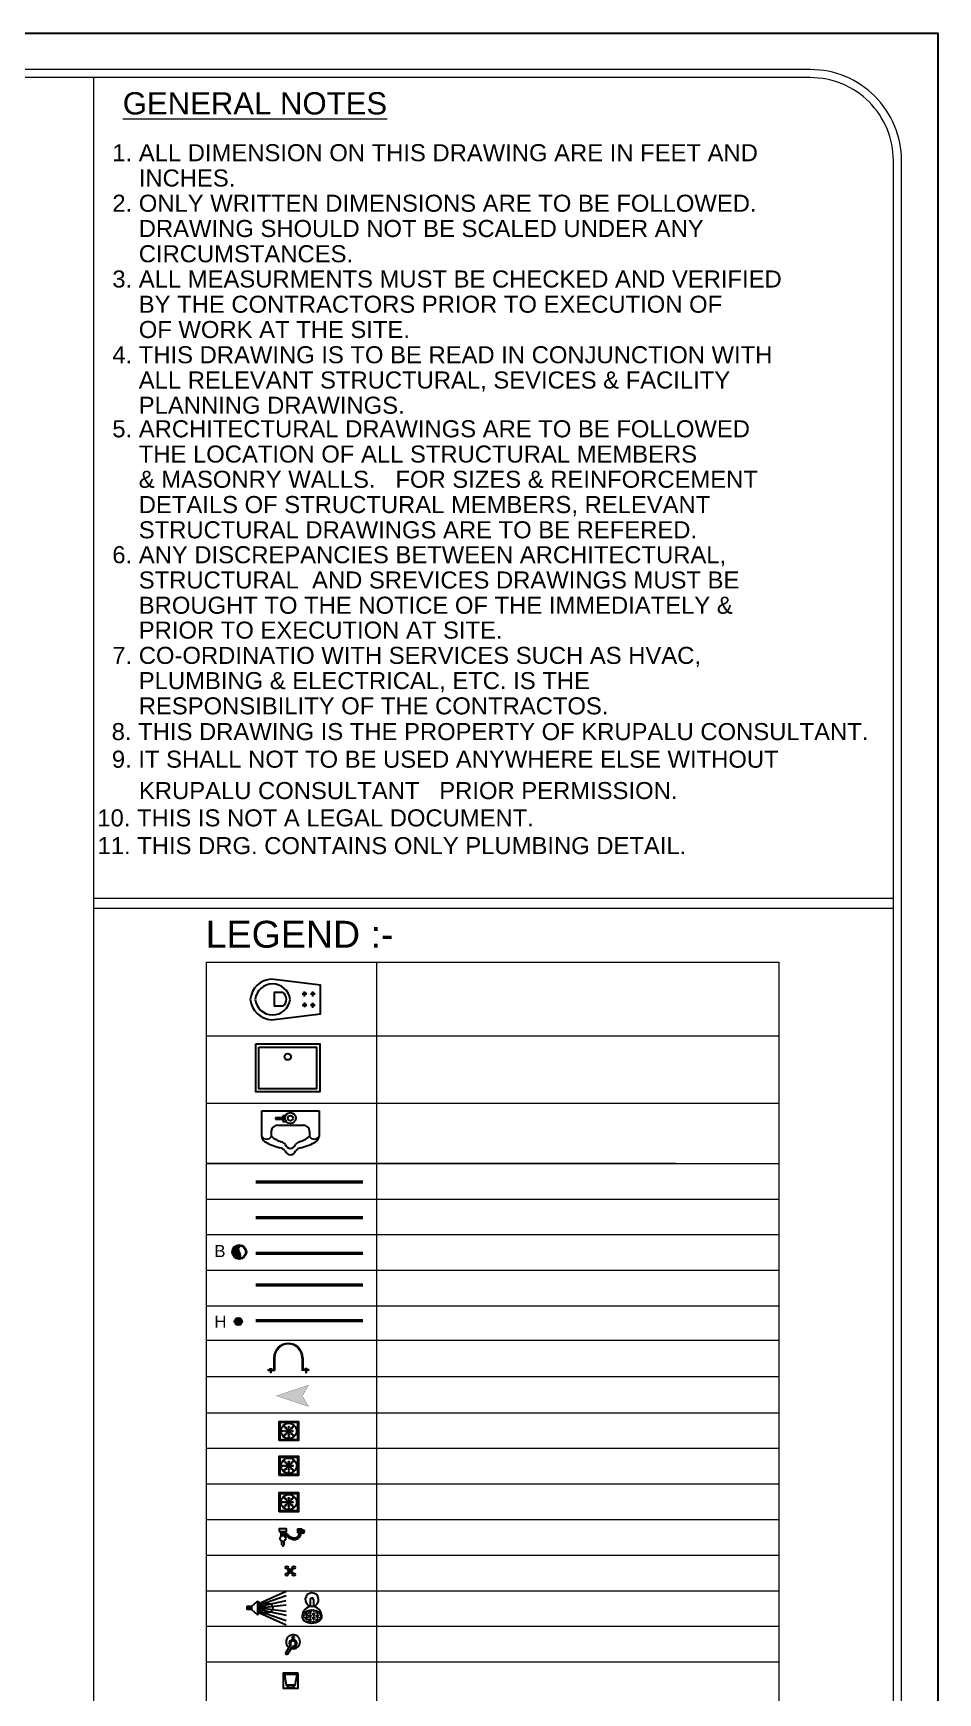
# Model space of a CAD drawing. Header units: inches. Extents: x 1807 to 67852, y 1160 to 20242.
# Drawn here: x 21043 to 21510, y 8983 to 9839 of the extents above; entities that cross this region are included whole.
import ezdxf

# ---------------------------------------------------------------- set-up
doc = ezdxf.new("R2010")
doc.units = ezdxf.units.IN
doc.header["$MEASUREMENT"] = 0
for name, color, linetype, lineweight in [('4 upvc pip', 5, 'Continuous', 30), ('4 upvc pip hatch', 6, 'Continuous', 5), ('4. UPCV', 6, 'Continuous', 30), ('A-HATCH', 252, 'Continuous', 13), ('Bathing', 3, 'Continuous', 30), ('BLOCK', 7, 'Continuous', 0), ('COLD WATER', 4, 'Continuous', 30), ('HATCH', 8, 'Continuous', 0), ('HOT LINE', 1, 'Continuous', 30), ('HOT LINE HATCH', 1, 'Continuous', 5), ('P_SANITARY FIXTURE', 151, 'Continuous', 5), ('RAIN WATER', 32, 'Continuous', 30), ('STCPL-P-DOMESTIC WATER PIPE', 150, 'DOMESTIC WATER SUPPLY PIPE LINE', 9), ('STCPL-P-U.CLAMP', 7, 'Continuous', 9), ('WALLS', 7, 'Continuous', 20)]:
    doc.layers.add(name, color=color, linetype=linetype, lineweight=lineweight)
doc.layers.add('P_DOMESTIC', color=142, linetype='Continuous')
doc.layers.add('STCPL-P-SW_TEXT', color=7, linetype='Continuous')
doc.styles.add('Krupalu', font='arial.ttf', dxfattribs={"height": 8})
doc.linetypes.add('DOMESTIC WATER SUPPLY PIPE LINE', pattern='A,0.5,-0.2,["DWS",Standard,S=0.1,R=0,X=-0.1,Y=-0.05],-0.25', length=0.95)

# ---------------------------------------------------------------- blocks, each defined once
blk = doc.blocks.new('2BC2')
at = {"layer": 'Bathing'}
for p, q in [((-56.6, 112.5), (-33.2, 112.5)), ((-56.6, 87.5), (-56.6, 112.5)), ((-49.6, 100), (-52.1, 124)), ((-52.1, 124), (-32.2, 124)), ((-49.6, 108.5), (-42.1, 108.5)), ((-49.6, 104), (-49.6, 108.5)), ((-49.6, 100), (-49.6, 100)), ((-35.2, 105), (-33.2, 105)), ((-34.6, 100), (-32.2, 124)), ((-33.2, 105), (-33.2, 112.5)), ((-56.6, 87.5), (-33.2, 87.5)), ((-49.6, 91.5), (-49.6, 96)), ((-49.6, 91.5), (-42.1, 91.5)), ((-43.1, 92.6), (-43.1, 90.9)), ((-43.1, 90.9), (-41.1, 90.9)), ((-41.1, 92.6), (-41.1, 90.9)), ((-13, 11.1), (-40.8, 11.1)), ((-35.2, 95), (-33.2, 95)), ((-33.2, 95), (-33.2, 87.5)), ((16.1, 5.8), (37.6, 5.8)), ((-13, -11.1), (-40.8, -11.1)), ((38, -5.8), (16.1, -5.8))]:
    blk.add_line(p, q, dxfattribs=at)
for points in [[(-37, 105.5, -0.131753), (-8.7, 99.1, -0.379784), (2.6, 46.2, -0.069808), (-12.5, 26.5, 0.217681), (-22.4, 6)], [(-34.6, 100.5, -0.119046), (-11.4, 94.8, -0.376805), (-1.8, 48.7, -0.069242), (-15.9, 30.2, 0.204448), (-27.3, 7.5)], [(-36.1, 95.5, -0.124745), (-14.1, 90.6, -0.372944), (-6.1, 51.1, -0.068669), (-19.3, 33.9, 0.221665), (-32.4, 5.1)]]:
    blk.add_lwpolyline(points, format="xyb", dxfattribs=at)
blk.add_lwpolyline([(-40.8, -21.9), (-40.8, 21.9), (-56.6, 21.9), (-56.6, -21.9)], close=True, dxfattribs=at)
for centre, radius in [((-42.1, 100), 7.5), ((-26.9, 0), 7.5), ((0, 0), 17.1)]:
    blk.add_circle(centre, radius, dxfattribs=at)
for centre, radius, start, end in [((-42.1, 114), 14.1, 45.04183, 134.95817), ((-42.1, 100), 8.5, 151.92751, 208.07249), ((-42.1, 100), 8.5, 36.03188, 90), ((-42.1, 100), 8.5, 270, 323.96812), ((37.6, 0), 5.82, 270, 90)]:
    blk.add_arc(centre, radius, start, end, dxfattribs=at)
blk = doc.blocks.new('rwrwq')
at = {"layer": 'Bathing'}
for points in [[(19894.37, -3202.34), (19894.37, -3196.34), (19900.37, -3196.34), (19900.37, -3202.34)], [(19894.65, -3202.07), (19894.65, -3196.62), (19900.1, -3196.62), (19900.1, -3202.07)]]:
    blk.add_lwpolyline(points, close=True, dxfattribs=at)
for centre, radius in [((19897.37, -3199.34), 2.42), ((19895.93, -3197.89), 0.129), ((19896.42, -3198.38), 0.129), ((19897.37, -3198.11), 0.129), ((19897.37, -3198.11), 0.129), ((19898.33, -3198.38), 0.129), ((19898.82, -3197.89), 0.129), ((19895.5, -3199.34), 0.129), ((19895.93, -3200.79), 0.129), ((19896.22, -3199.34), 0.129), ((19896.42, -3200.3), 0.129), ((19896.87, -3199.34), 0.129), ((19896.94, -3198.91), 0.129), ((19896.94, -3199.77), 0.129), ((19897.37, -3198.83), 0.129), ((19897.37, -3198.83), 0.129), ((19897.37, -3199.34), 0.129), ((19897.37, -3199.85), 0.129), ((19897.37, -3199.85), 0.129), ((19897.37, -3200.57), 0.129), ((19897.37, -3200.57), 0.129), ((19897.37, -3201.28), 0.129), ((19897.37, -3201.28), 0.129), ((19897.81, -3198.91), 0.129), ((19897.81, -3199.77), 0.129), ((19897.88, -3199.34), 0.129), ((19898.33, -3200.3), 0.129), ((19898.52, -3199.34), 0.129), ((19898.82, -3200.79), 0.129)]:
    blk.add_circle(centre, radius, dxfattribs=at)
blk = doc.blocks.new('angel cock')
at = {"layer": 'Bathing'}
for p, q in [((60011.32, -3747.04), (60011.54, -3747.26)), ((60011.53, -3747.51), (60011.32, -3747.73)), ((60011.67, -3747.65), (60011.45, -3747.87)), ((60011.46, -3746.9), (60011.68, -3747.12)), ((60012.14, -3746.9), (60011.93, -3747.12)), ((60011.93, -3747.65), (60012.15, -3747.87)), ((60012.28, -3747.04), (60012.07, -3747.26)), ((60012.07, -3747.51), (60012.29, -3747.73))]:
    blk.add_line(p, q, dxfattribs=at)
for centre, radius in [((60011.26, -3746.84), 0.212), ((60011.25, -3747.93), 0.212), ((60011.8, -3747.39), 0.295), ((60011.8, -3747.39), 0.197), ((60012.35, -3746.84), 0.212), ((60012.35, -3747.93), 0.212)]:
    blk.add_circle(centre, radius, dxfattribs=at)
blk = doc.blocks.new('JHG')
at = {"layer": 'Bathing'}
for p, q in [((29920.71, -6361.16), (29919.12, -6363.58)), ((29919.79, -6364.01), (29921.37, -6361.6))]:
    blk.add_line(p, q, dxfattribs=at)
blk.add_circle((29921.44, -6358.92), 0.327, dxfattribs=at)
for centre, radius, start, end in [((29921.44, -6360.31), 2.19, 253.9956, 232.9417), ((29921.42, -6360.8), 1.19, 256.4342, 217.1431), ((29921.42, -6360.8), 0.795, 267.1259, 206.5382), ((29919.46, -6363.8), 0.398, 146.7828, 326.7828)]:
    blk.add_arc(centre, radius, start, end, dxfattribs=at)
blk = doc.blocks.new('FUCYHG')
at = {"layer": 'Bathing'}
h = blk.add_hatch(dxfattribs=at)
h.set_pattern_fill('HEX', color=256, scale=3, style=0)
edge = h.paths.add_edge_path()
edge.add_ellipse((29933.4, -6321.41), major_axis=(-3, 0), ratio=0.700037, start_angle=0, end_angle=360)
for p, q in [((29932.87, -6316.1), (29932.87, -6318.24)), ((29932.87, -6319.34), (29932.87, -6319.38)), ((29933.92, -6316.1), (29933.92, -6318.24)), ((29933.92, -6319.34), (29933.92, -6319.38))]:
    blk.add_line(p, q, dxfattribs=at)
for centre, radius, start, end in [((29933.4, -6316.1), 2.1, 284.4775, 255.5225), ((29933.33, -6321.14), 2.94, 88.6475, 185.1729), ((29933.4, -6316.1), 0.525, 0, 180), ((29933.4, -6316.1), 2.1, 268.4215, 271.5785), ((29933.47, -6321.14), 2.94, 354.8271, 91.3525)]:
    blk.add_arc(centre, radius, start, end, dxfattribs=at)
blk.add_ellipse((29933.4, -6321.41), major_axis=(-3, 0), ratio=0.700037, dxfattribs=at)
blk = doc.blocks.new('Shower')
at = {"layer": 'Bathing'}
h = blk.add_hatch(color=256, dxfattribs=at)
h.paths.add_polyline_path([(60267.42, -3620.43), (60268.65, -3620.43), (60268.65, -3618.64), (60267.42, -3618.64)])
h.paths.add_polyline_path([(60270.16, -3623.63), (60270.73, -3622.8), (60265.35, -3622.8), (60266.15, -3623.63)])
at = {"layer": 'Bathing', "ltscale": 3}
for p, q in [((60267.42, -3620.43), (60265.35, -3622.8)), ((60267.42, -3620.43), (60267.42, -3618.64)), ((60268.65, -3618.64), (60267.42, -3618.64)), ((60268.65, -3618.64), (60267.42, -3618.64)), ((60268.65, -3620.43), (60267.42, -3620.43)), ((60268.65, -3620.43), (60267.42, -3620.43)), ((60268.65, -3620.43), (60268.65, -3618.64)), ((60268.65, -3620.43), (60270.73, -3622.8)), ((60266.15, -3623.63), (60261.5, -3634)), ((60266.78, -3623.63), (60263.15, -3634)), ((60267.42, -3623.63), (60265.17, -3634)), ((60265.35, -3622.8), (60266.15, -3623.63)), ((60270.73, -3622.8), (60265.35, -3622.8)), ((60266.15, -3623.63), (60270.16, -3623.63)), ((60268.04, -3623.63), (60266.8, -3634)), ((60268.04, -3623.63), (60269.27, -3634)), ((60268.65, -3623.63), (60270.9, -3634)), ((60269.29, -3623.63), (60272.92, -3634)), ((60269.92, -3623.63), (60274.57, -3634)), ((60270.16, -3623.63), (60270.73, -3622.8))]:
    blk.add_line(p, q, dxfattribs=at)
for points in [[(60267.42, -3620.43), (60265.35, -3622.8)], [(60270.73, -3622.8), (60268.65, -3620.43)]]:
    blk.add_lwpolyline(points, dxfattribs=at)
blk.add_circle((60268.04, -3627.04), 1.78, dxfattribs=at)
blk = doc.blocks.new('XDGHFT')
at = {"layer": 'Bathing'}
for points in [[(89073.45, -117352.36), (89076.68, -117352.36), (89076.68, -117355.59), (89073.45, -117355.59)], [(89073.7, -117352.61), (89076.43, -117352.61), (89076.09, -117354.94), (89074.11, -117354.94)], [(89074.41, -117354.94), (89075.79, -117354.94), (89075.79, -117355.45), (89074.41, -117355.45)]]:
    blk.add_lwpolyline(points, close=True, dxfattribs=at)
blk = doc.blocks.new('HJYT')
at = {"layer": 'Bathing'}
for p, q in [((59749.2, -3796.45), (59757.14, -3796.45)), ((59749.2, -3814.32), (59749.2, -3796.45)), ((59755.56, -3799.43), (59757.14, -3799.43)), ((59753.69, -3809.47), (59753.69, -3801.31)), ((59750.7, -3806.92), (59750.7, -3807.78)), ((59750.7, -3807.78), (59752.48, -3807.78)), ((59751.31, -3807.78), (59751.31, -3810.08)), ((59751.31, -3810.08), (59751.73, -3810.08)), ((59751.73, -3810.08), (59751.73, -3807.78)), ((59752.48, -3807.78), (59752.48, -3806.74)), ((59757.14, -3814.32), (59749.2, -3814.32)), ((59757.14, -3811.34), (59755.56, -3811.34))]:
    blk.add_line(p, q, dxfattribs=at)
for radius in [1.71, 0.812]:
    blk.add_circle((59751.44, -3805.39), radius, dxfattribs=at)
for centre, radius, start, end in [((59755.56, -3801.31), 1.88, 90, 180), ((59756.26, -3797.94), 1.74, 300.8205, 59.1795), ((59757.14, -3798.32), 1.88, 31.7987, 90), ((59749.95, -3805.39), 9.34, 17.958, 39.6051), ((59745.75, -3805.39), 15.28, 12.3331, 31.7987), ((59761.67, -3801.59), 2.98, 197.958, 227.7493), ((59759.24, -3805.39), 1.65, 285.0258, 74.9742), ((59763.59, -3801.49), 2.98, 192.3331, 229.5454), ((59761.19, -3805.39), 1.7, 285.8765, 74.1235), ((59755.56, -3809.47), 1.88, 180, 270), ((59749.95, -3805.39), 9.34, 320.3949, 342.042), ((59745.75, -3805.39), 15.28, 328.2013, 347.6669), ((59761.67, -3809.19), 2.98, 132.2507, 162.042), ((59763.59, -3809.29), 2.98, 130.4546, 167.6669), ((59756.26, -3812.83), 1.74, 300.8205, 59.1795), ((59757.14, -3812.45), 1.88, 270, 328.2013)]:
    blk.add_arc(centre, radius, start, end, dxfattribs=at)
blk = doc.blocks.new('DSHGFH')
at = {"layer": 'Bathing'}
for points in [[(60004.51, -3547.11), (60024.51, -3547.11), (60024.51, -3562.11), (60004.51, -3562.11)], [(60005.51, -3548.11), (60023.51, -3548.11), (60023.51, -3561.11), (60005.51, -3561.11)]]:
    blk.add_lwpolyline(points, close=True, dxfattribs=at)
blk.add_circle((60014.51, -3551.13), 1, dxfattribs=at)
blk = doc.blocks.new('wall hung')
at = {"layer": 'Bathing'}
for p, q in [((59981.48, -3659.73), (59979.97, -3659.73)), ((59980.65, -3658.98), (59980.65, -3660.49)), ((59983.38, -3659.73), (59984.88, -3659.73)), ((59984.21, -3658.98), (59984.21, -3660.49)), ((59979.82, -3662.3), (59981.32, -3662.3)), ((59980.65, -3661.55), (59980.65, -3663.05)), ((59983.36, -3662.32), (59984.87, -3662.32)), ((59984.19, -3661.57), (59984.19, -3663.08)), ((59984.21, -3661.55), (59984.21, -3663.05))]:
    blk.add_line(p, q, dxfattribs=at)
blk.add_lwpolyline([(59982.43, -3664.73), (59986.92, -3664.73), (59988.75, -3649.43, 0.373665), (59982.43, -3642.77, 0.373665), (59976.1, -3649.43), (59977.93, -3664.73)], format="xyb", close=True, dxfattribs=at)
blk.add_lwpolyline([(59980.34, -3652.94, -0.022406), (59980.33, -3652.83), (59980.33, -3650.34), (59984.65, -3650.34), (59984.65, -3652.83)], format="xyb", dxfattribs=at)
for centre in [(59980.65, -3659.73), (59984.21, -3659.73), (59980.65, -3662.3), (59984.19, -3662.32)]:
    blk.add_circle(centre, 0.364, dxfattribs=at)
for centre, radius, start, end in [((59983.1, -3649.74), 5.5, 96.9898, 263.0102), ((59981.76, -3649.74), 5.5, 276.9898, 83.0102), ((59982.46, -3651.48), 2.58, 214.637, 328.2651)]:
    blk.add_arc(centre, radius, start, end, dxfattribs=at)
blk = doc.blocks.new('fd')
at = {"layer": 'P_DOMESTIC', "linetype": 'Continuous'}
blk.add_hatch(color=15, dxfattribs=at).paths.add_polyline_path([(252, 0), (-58, 103), (0, 0), (-58, -103)])
at = {"layer": 'HOT LINE', "color": 1, "linetype": 'Continuous', "const_width": 2}
blk.add_lwpolyline([(252, 0), (-58, 103), (0, 0), (-58, -103)], close=True, dxfattribs=at)
blk = doc.blocks.new('PUC-1')
at = {"layer": 'HATCH', "ltscale": 10}
h = blk.add_hatch(color=256, dxfattribs=at)
h.paths.add_polyline_path([(291543, 140395, 0.414214), (291541.8, 140393.8), (291541.8, 140395), (291541.8, 140397.5, 0.236068)])
h.paths.add_polyline_path([(291543, 140400, 0.236068), (291541.8, 140397.5), (291541.8, 140401.3, 0.414214)])
h = blk.add_hatch(color=256, dxfattribs=at)
h.paths.add_polyline_path([(291543, 140249, -0.414214), (291541.8, 140250.3), (291541.8, 140249), (291541.8, 140246.5, -0.236068)])
h.paths.add_polyline_path([(291543, 140244, -0.236068), (291541.8, 140246.5), (291541.8, 140242.8, -0.414214)])
for p, q in [((291495.9, 140385), (291545.5, 140385)), ((291495.9, 140380), (291550.5, 140380)), ((291541.8, 140401.3), (291541.8, 140393.8)), ((291541.8, 140395), (291541.8, 140393.8)), ((291543, 140402.5), (291545.5, 140402.5)), ((291543, 140400), (291560.2, 140400)), ((291543, 140395), (291560.2, 140395)), ((291543, 140392.5), (291545.5, 140392.5)), ((291545.5, 140410), (291550.5, 140410)), ((291545.5, 140392.5), (291545.5, 140402.5)), ((291560.2, 140397.5), (291545.5, 140397.5)), ((291547.1, 140395), (291547.1, 140400)), ((291548.7, 140395), (291548.7, 140400)), ((291550.2, 140395), (291550.2, 140400)), ((291551.8, 140395), (291551.8, 140400)), ((291560.2, 140395), (291560.2, 140400)), ((291495.9, 140264), (291550.5, 140264)), ((291495.9, 140259), (291545.5, 140259)), ((291541.8, 140249), (291541.8, 140250.3)), ((291541.8, 140242.8), (291541.8, 140250.3)), ((291543, 140251.5), (291545.5, 140251.5)), ((291543, 140249), (291560.2, 140249)), ((291543, 140244), (291560.2, 140244)), ((291543, 140241.5), (291545.5, 140241.5)), ((291545.5, 140251.5), (291545.5, 140241.5)), ((291560.2, 140246.5), (291545.5, 140246.5)), ((291545.5, 140234), (291550.5, 140234)), ((291547.1, 140249), (291547.1, 140244)), ((291548.7, 140249), (291548.7, 140244)), ((291550.2, 140249), (291550.2, 140244)), ((291551.8, 140249), (291551.8, 140244)), ((291560.2, 140249), (291560.2, 140244))]:
    blk.add_line(p, q, dxfattribs=at)
at = {"layer": 'HATCH'}
for p, q in [((291545.5, 140410), (291545.5, 140385)), ((291550.5, 140410), (291550.5, 140380)), ((291545.5, 140234), (291545.5, 140259)), ((291550.5, 140234), (291550.5, 140264))]:
    blk.add_line(p, q, dxfattribs=at)
at = {"layer": 'HATCH', "ltscale": 10}
for centre, radius, start, end in [((291495.9, 140322), 63, 90, 270), ((291495.9, 140322), 58, 90, 270), ((291543, 140401.3), 1.25, 90, 270), ((291544.9, 140397.5), 3.13, 126.8699, 233.1301), ((291543, 140393.8), 1.25, 90, 270), ((291543, 140250.3), 1.25, 90, 270), ((291544.9, 140246.5), 3.13, 126.8699, 233.1301), ((291543, 140242.8), 1.25, 90, 270)]:
    blk.add_arc(centre, radius, start, end, dxfattribs=at)

msp = doc.modelspace()

# ---------------------------------------------------------------- hatches: boundary and pattern name
at = {"layer": '4 upvc pip hatch'}
h = msp.add_hatch(dxfattribs=at)
h.set_pattern_fill('ANSI31', color=256, scale=2.477616, style=0)
h.set_pattern_definition([(45, (-4039.2421, -145859.62737), (-0.21899242776, 0.21899242776), [])])
edge = h.paths.add_edge_path()
edge.add_spline(control_points=[(21149.01, 9206.66), (21149.46, 9207.28), (21150.59, 9208.81), (21148.09, 9211.07), (21149.19, 9212.61), (21149.63, 9213.24)], knot_values=[0, 0, 0, 0, 1.259254, 3.09623, 4.348223, 4.348223, 4.348223, 4.348223], degree=3, periodic=0)
edge.add_arc((21149.24, 9209.96), 3.3, 83.26204, 180)
edge.add_arc((21149.24, 9209.96), 3.3, 180, 265.93661)
at = {"layer": 'HOT LINE HATCH'}
h = msp.add_hatch(dxfattribs=at)
h.set_pattern_fill('ANSI31', color=256, scale=2.477616, style=0)
h.set_pattern_definition([(45, (2643.70298, -141896.09865), (-0.21899242776, 0.21899242776), [])])
h.paths.add_polyline_path([(21150.36, 9174.07, -1), (21147.12, 9174.07, -1)])

# ---------------------------------------------------------------- linework, layer by layer
at = {"layer": '4 upvc pip'}
msp.add_lwpolyline([(19086.61, 9838.79), (21509.81, 9838.79), (21509.81, 8125.42), (19086.61, 8125.42)], close=True, dxfattribs=at)
at = {"layer": '4 upvc pip', "ltscale": 50, "const_width": 1.73}
msp.add_lwpolyline([(21157.76, 9227.65), (21213.16, 9227.65)], dxfattribs=at)
at = {"layer": '4. UPCV', "ltscale": 50, "const_width": 1.73}
msp.add_lwpolyline([(21157.76, 9209.27), (21213.16, 9209.27)], dxfattribs=at)
at = {"layer": '4. UPCV', "ltscale": 50}
for radius in [3.63, 3.3]:
    msp.add_circle((21149.24, 9209.96), radius, dxfattribs=at)
msp.add_open_spline([(21149.01, 9206.66), (21149.46, 9207.28), (21150.59, 9208.81), (21148.09, 9211.07), (21149.19, 9212.61), (21149.63, 9213.24)], degree=3, knots=[0, 0, 0, 0, 2.079966, 5.11418, 7.182151, 7.182151, 7.182151, 7.182151], dxfattribs=at)
at = {"layer": 'A-HATCH'}
for p, q in [((21074.2, 8148.35), (21074.2, 9815.86)), ((21486.88, 9392.31), (21074.2, 9392.31)), ((21486.88, 9387.22), (21074.2, 9387.22))]:
    msp.add_line(p, q, dxfattribs=at)
for points in [[(21444.07, 9820.03), (19148.28, 9820.03, 0.414214), (19105.38, 9777.12), (19105.38, 8191.17, 0.414214), (19152.36, 8144.18), (21441.01, 8144.18, 0.414214), (21491.05, 8194.22), (21491.05, 9773.04, 0.414214)], [(21444.07, 9815.86), (19148.28, 9815.86, 0.414214), (19109.55, 9777.12), (19109.55, 8191.17, 0.414214), (19152.36, 8148.35), (21441.01, 8148.35, 0.414214), (21486.88, 8194.22), (21486.88, 9773.04, 0.414214)]]:
    msp.add_lwpolyline(points, format="xyb", close=True, dxfattribs=at)
at = {"layer": 'COLD WATER', "const_width": 1.73}
msp.add_lwpolyline([(21157.76, 9192.92), (21213.16, 9192.92)], dxfattribs=at)
at = {"layer": 'HOT LINE', "const_width": 1.73}
msp.add_lwpolyline([(21157.76, 9174.55), (21213.16, 9174.55)], dxfattribs=at)
at = {"layer": 'HOT LINE'}
for radius in [1.9, 1.62]:
    msp.add_circle((21148.74, 9174.07), radius, dxfattribs=at)
at = {"layer": 'RAIN WATER', "ltscale": 50, "const_width": 1.73}
msp.add_lwpolyline([(21157.76, 9246.02), (21213.16, 9246.02)], dxfattribs=at)
at = {"layer": 'STCPL-P-SW_TEXT'}
msp.add_line((21132.11, 9255.63), (21374.61, 9255.63), dxfattribs=at)
at = {"layer": 'WALLS'}
for p, q in [((21132.11, 9359.49), (21132.11, 8528.09)), ((21132.11, 9359.49), (21427.66, 9359.49)), ((21220.13, 9359.49), (21220.13, 8528.09)), ((21427.66, 9359.49), (21427.66, 8528.09)), ((21132.11, 9321.41), (21427.66, 9321.41)), ((21132.11, 9286.7), (21427.66, 9286.7)), ((21132.11, 9255.63), (21427.66, 9255.63)), ((21132.11, 9237.26), (21427.66, 9237.26)), ((21132.11, 9218.89), (21427.66, 9218.89)), ((21132.11, 9200.52), (21427.66, 9200.52)), ((21132.11, 9182.15), (21427.66, 9182.15)), ((21132.11, 9164.45), (21427.66, 9164.45)), ((21132.11, 9145.74), (21427.66, 9145.74)), ((21132.11, 9127.04), (21427.66, 9127.04)), ((21132.11, 9108.67), (21427.66, 9108.67)), ((21132.11, 9090.3), (21427.66, 9090.3)), ((21132.11, 9071.93), (21427.66, 9071.93)), ((21132.11, 9053.56), (21427.66, 9053.56)), ((21132.11, 9035.19), (21427.66, 9035.19)), ((21132.11, 9016.82), (21427.66, 9016.82)), ((21132.11, 8998.45), (21427.66, 8998.45))]:
    msp.add_line(p, q, dxfattribs=at)

# ---------------------------------------------------------------- block references
at = {"layer": 'Bathing'}
for name, p, xscale, yscale, zscale, rotation in [('wall hung', (15137.98, -89735.37), 1.651744327461226, 1.651744327461226, 1.651744327461226, 90), ('HJYT', (27461.15, 107973.13), 1.651744327461226, 1.651744327461226, 1.651744327461226, 270), ('Shower', (16371.45, -70611.64), 1.321395461968981, 1.321395461968981, 1.321395461968981, 90)]:
    msp.add_blockref(name, p, dxfattribs=dict(at, xscale=xscale, yscale=yscale, zscale=zscale, rotation=rotation))
for name, p, xscale, yscale, zscale in [('DSHGFH', (-77954.38, 15176.23), 1.651744327461226, 1.651744327461226, 1.651744327461226), ('rwrwq', (-11690.58, 14402.1), 1.651744327461226, 1.651744327461226, 1.651744327461226), ('rwrwq', (-11690.58, 14384.14), 1.651744327461226, 1.651744327461226, 1.651744327461226), ('rwrwq', (-11690.58, 14365.36), 1.651744327461226, 1.651744327461226, 1.651744327461226), ('angel cock', (-177072.79, 21424.78), 3.303488654922452, 3.303488654922452, 3.303488654922452), ('FUCYHG', (-28255.58, 19463.16), 1.651744327461226, 1.651744327461226, 1.651744327461226), ('JHG', (-28245.56, 19514.38), 1.651744327461226, 1.651744327461226, 1.651744327461226), ('XDGHFT', (233041.88, 288116.6), -2.378511831544167, 2.378511831544167, 2.378511831544167)]:
    msp.add_blockref(name, p, dxfattribs=dict(at, xscale=xscale, yscale=yscale, zscale=zscale))
at = {"layer": 'P_SANITARY FIXTURE', "xscale": 0.0867165771917144, "yscale": 0.0867165771917144, "zscale": 0.0867165771917144, "rotation": 270}
msp.add_blockref('2BC2', (21171.75, 9062.12), dxfattribs=at)
at = {"layer": 'STCPL-P-DOMESTIC WATER PIPE', "xscale": 0.0528968478849249, "yscale": 0.0528968478849249, "zscale": 0.0528968478849249, "rotation": 180}
msp.add_blockref('fd', (21181.85, 9135.73), dxfattribs=at)
at = {"layer": 'STCPL-P-U.CLAMP', "xscale": 0.1209929712411349, "yscale": 0.1209929712411349, "zscale": 0.1209929712411349, "rotation": 270}
msp.add_blockref('PUC-1', (4196.57, 44424.28), dxfattribs=at)

# ---------------------------------------------------------------- texts
at = {"layer": '4. UPCV', "ltscale": 50, "style": 'Krupalu'}
msp.add_text('B', height=6.22, dxfattribs=at).set_placement((21136.33, 9207.3))
at = {"layer": 'BLOCK', "style": 'Krupalu'}
for s, p in [('1. ALL DIMENSION ON THIS DRAWING ARE IN FEET AND', (21083.69, 9772.72)), ('    INCHES.', (21083.69, 9759.69)), ('2. ONLY WRITTEN DIMENSIONS ARE TO BE FOLLOWED.', (21083.69, 9746.66)), ('    DRAWING SHOULD NOT BE SCALED UNDER ANY ', (21083.69, 9733.63)), ('    CIRCUMSTANCES.', (21083.69, 9720.6)), ('3. ALL MEASURMENTS MUST BE CHECKED AND VERIFIED  ', (21083.69, 9707.58)), ('    BY THE CONTRACTORS PRIOR TO EXECUTION OF', (21083.69, 9694.55)), ('    OF WORK AT THE SITE.', (21083.69, 9681.52)), ('4. THIS DRAWING IS TO BE READ IN CONJUNCTION WITH ', (21083.69, 9668.49)), ('    ALL RELEVANT STRUCTURAL, SEVICES & FACILITY  ', (21083.69, 9655.46)), ('    PLANNING DRAWINGS.  ', (21083.69, 9642.44)), ('5. ARCHITECTURAL DRAWINGS ARE TO BE FOLLOWED ', (21083.69, 9630.28)), ('    THE LOCATION OF ALL STRUCTURAL MEMBERS ', (21083.69, 9617.26)), ('    & MASONRY WALLS.   FOR SIZES & REINFORCEMENT', (21083.69, 9604.23)), ('    DETAILS OF STRUCTURAL MEMBERS, RELEVANT ', (21083.69, 9591.2)), ('    STRUCTURAL DRAWINGS ARE TO BE REFERED.', (21083.69, 9578.17)), ('6. ANY DISCREPANCIES BETWEEN ARCHITECTURAL,', (21083.69, 9565.31)), ('    STRUCTURAL  AND SREVICES DRAWINGS MUST BE  ', (21083.69, 9552.28)), ('    BROUGHT TO THE NOTICE OF THE IMMEDIATELY & ', (21083.69, 9539.25)), ('    PRIOR TO EXECUTION AT SITE. ', (21083.69, 9526.41)), ('7. CO-ORDINATIO WITH SERVICES SUCH AS HVAC,', (21083.69, 9513.38)), ('    PLUMBING & ELECTRICAL, ETC. IS THE ', (21083.69, 9500.36)), ('    RESPONSIBILITY OF THE CONTRACTOS.', (21083.69, 9487.33)), ('8. THIS DRAWING IS THE PROPERTY OF KRUPALU CONSULTANT. ', (21083.37, 9474.05)), ('9. IT SHALL NOT TO BE USED ANYWHERE ELSE WITHOUT  ', (21083.45, 9459.81)), ('KRUPALU CONSULTANT   PRIOR PERMISSION.', (21097.45, 9443.62)), ('10. THIS IS NOT A LEGAL DOCUMENT. ', (21075.95, 9429.53)), ('11. THIS DRG. CONTAINS ONLY PLUMBING DETAIL.', (21076.06, 9415.21))]:
    msp.add_text(s, height=8.7987, dxfattribs=at).set_placement(p)
at = {"layer": 'BLOCK', "insert": (21089.07, 9808.35), "char_height": 11.4922, "attachment_point": 1, "style": 'Krupalu'}
msp.add_mtext('{\\LGENERAL NOTES}', dxfattribs=at)
at = {"layer": 'HOT LINE', "style": 'Krupalu'}
msp.add_text('H', height=6.22, dxfattribs=at).set_placement((21136.33, 9170.9))
at = {"layer": 'STCPL-P-SW_TEXT', "style": 'Krupalu'}
msp.add_text('LEGEND :-', height=13.875, dxfattribs=at).set_placement((21131.89, 9366.95))

doc.saveas('drawing.dxf')
